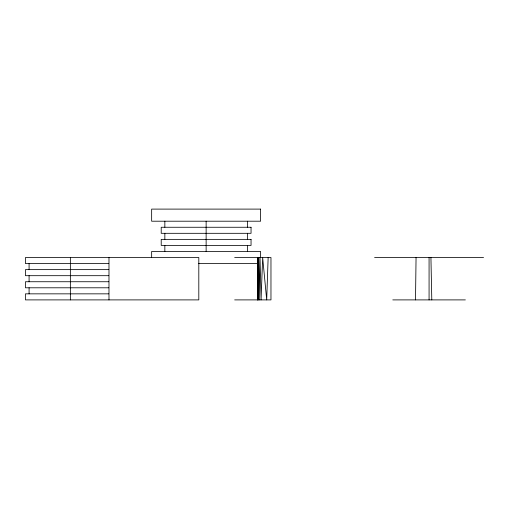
<?xml version="1.0" encoding="UTF-8"?>
<svg xmlns="http://www.w3.org/2000/svg" width="509" height="509" viewBox="0 0 509 509"><rect width="100%" height="100%" fill="white"/><g stroke="black" fill="none" stroke-linecap="round" stroke-linejoin="round"><path stroke-width="0.76" d="M415.509 299.896L416.057 257.529M257.802 288.915L257.649 299.896L257.802 294.406M258.095 268.51L258.254 257.529L258.031 268.51M257.815 279.498L257.401 299.896L257.948 257.529L257.891 299.896L258.19 257.529L258.317 299.896L258.744 257.529L259.227 299.896L260.023 257.529L261.072 299.896L262.657 257.529L266.697 299.896L268.148 257.529M234.674 257.529L270.966 257.529L270.966 299.896L234.674 299.896M374.592 257.529L483.55 257.529M108.748 263.579L25.45 263.579L25.45 257.529L198.809 257.529L198.809 299.896L25.45 299.896L25.45 293.846L108.748 293.846M198.574 263.579L258.222 263.579M108.748 269.63L25.45 269.63L25.45 275.687L108.748 275.687M108.748 281.738L25.45 281.738L25.45 287.795L108.748 287.795M392.783 299.896L465.36 299.896M430.932 257.529L431.797 299.896M429.074 257.529L429.074 299.896M260.608 257.529L260.608 251.471L151.65 251.471L151.65 257.529M247.412 221.205L247.412 227.262M247.412 233.313L247.412 239.37M247.412 245.421L247.412 251.471M206.132 221.205L206.132 251.471M164.846 221.205L164.846 227.262M164.846 233.313L164.846 239.37M164.846 245.421L164.846 251.471M108.983 257.529L108.983 299.896M70.363 257.529L70.363 299.896M29.083 263.579L29.083 269.63M29.083 275.687L29.083 281.738M29.083 287.795L29.083 293.846M260.608 209.104L151.65 209.104L151.65 221.205L260.608 221.205L260.608 209.104M251.045 227.262L161.213 227.262L161.213 233.313L251.045 233.313L251.045 227.262M251.045 239.37L161.213 239.37L161.213 245.421L251.045 245.421L251.045 239.37"/></g></svg>
